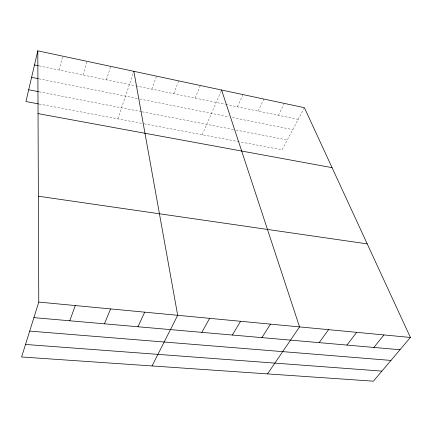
<?xml version="1.0" encoding="UTF-8"?>
<svg xmlns="http://www.w3.org/2000/svg" width="432" height="432" viewBox="0 0 432 432"><rect width="100%" height="100%" fill="white"/><g stroke="black" fill="none" stroke-linecap="round" stroke-linejoin="round"><path stroke-width="0.32" stroke-dasharray="2.16 1.62" d="M59.044 70.016L62.656 56.128M83.03 74.968L86.935 61.306M106.477 79.801L110.657 66.366M117.86 118.859L133.844 71.312M151.821 89.159L156.519 76.145M173.75 93.685L178.686 80.876M195.205 98.113L200.372 85.498M202.198 134.752L221.335 90.617M237.379 106.812L242.978 94.586M258.093 111.089L263.898 99.047M278.37 115.268L284.364 103.415M304.398 107.687L282.118 149.807L239.733 141.82M39.139 104.031L143.489 123.687M144.137 123.811L239.08 141.696M39.08 91.789L141.61 111.694M142.258 111.818L233.415 129.519M236.039 130.027L287.312 139.979M38.821 78.781L139.212 98.879M139.86 99.014L229.181 116.899M232.459 117.553L292.788 129.632M39.02 65.885L135.335 85.757M135.994 85.892L225.185 104.296M225.828 104.431L298.22 119.367"/><path stroke-width="0.65" d="M37.8 50.825L38.777 302.081L21.6 356.978L373.399 381.175L410.4 337.451L304.398 107.687L37.8 50.825L25.947 101.547L38.48 103.907M69.768 320.782L75.292 305.559M104.436 323.822L110.576 308.918M137.975 326.759L144.688 312.163M152.042 365.947L177.687 315.306L133.844 71.312M201.884 332.359L209.623 318.341M232.351 335.032L240.548 321.284M261.889 337.619L270.508 324.14M267.516 373.891L299.549 326.9L221.589 90.023M319.156 342.641L328.558 329.665M346.918 345.076L356.675 332.338M373.858 347.436L383.94 334.935M25.515 344.466L381.915 371.115M29.695 331.101L390.96 360.423M33.912 317.639L400.01 349.726M38.777 302.081L410.4 337.451M38.367 196.225L367.238 243.891M38.043 113.621L332.068 167.654M28.701 89.775L38.432 91.665M31.606 77.333L38.167 78.651M34.501 64.951L38.372 65.75"/></g></svg>
